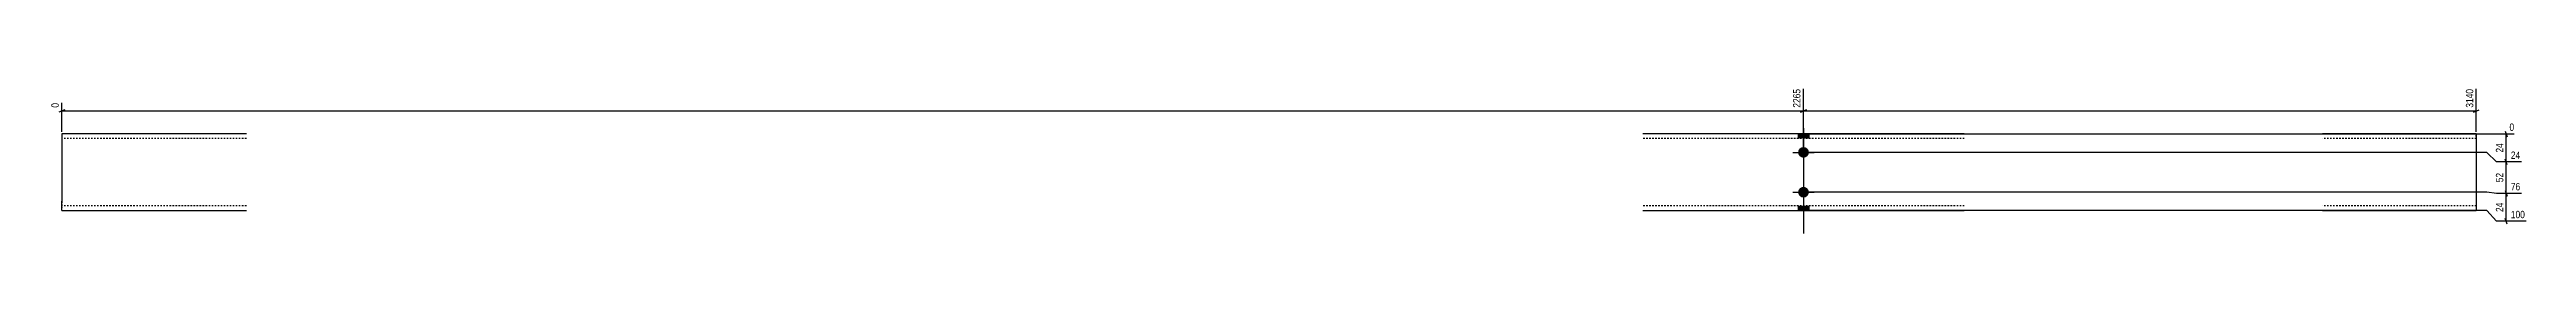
# Model space of a CAD drawing. Header units: millimetres. Extents: x 5 to 12417, y -5 to 199.
# Drawn here: x 9196 to 12417, y -5 to 186 of the extents above; entities that cross this region are included whole.
import ezdxf

# ---------------------------------------------------------------- set-up
doc = ezdxf.new("R2010")
doc.units = ezdxf.units.MM
doc.linetypes.add('DXK_LINE_DOT2', pattern=[3.9198, 1.9599, -1.9599])
doc.layers.add('MÅLSÆTNING', color=7, linetype='Continuous')
doc.layers.add('STÅL', color=7, linetype='Continuous')
doc.styles.add('Arial Narrow', font='ARIALN.TTF', dxfattribs={"height": 0.2})

msp = doc.modelspace()

# ---------------------------------------------------------------- hatches: boundary and pattern name
at = {"layer": 'STÅL', "linetype": 'Continuous'}
for points in [[(11483.6, 125.3), (11469.6, 125.3), (11469.6, 119.3), (11483.6, 119.3)], [(11483.6, 125.3), (11469.6, 125.3), (11469.6, 119.3), (11483.6, 119.3)], [(11476.6, 108.2, -1), (11476.6, 94.2, -1)], [(11476.6, 56.2, -1), (11476.6, 42.2, -1)], [(11483.6, 31.3), (11469.6, 31.3), (11469.6, 25.3), (11483.6, 25.3)], [(11483.6, 31.3), (11469.6, 31.3), (11469.6, 25.3), (11483.6, 25.3)]]:
    msp.add_hatch(color=3, dxfattribs=at).paths.add_polyline_path(points)

# ---------------------------------------------------------------- linework, layer by layer
at = {"layer": 'MÅLSÆTNING', "color": 7, "linetype": 'Continuous'}
for p, q in [((9211.6, 127.8), (9211.6, 165.6)), ((11476.6, 103.7), (11476.6, 183.9)), ((12351.6, 127.8), (12351.6, 183.9)), ((9215.4, 156.8), (9207.9, 153.8)), ((9211.6, 155.3), (11476.6, 155.3)), ((11472.9, 153.8), (11480.4, 156.8)), ((12347.9, 153.8), (12355.4, 156.8)), ((12388.9, 129), (12391.9, 121.5)), ((11479.1, 125.3), (12400.8, 125.3)), ((12365.4, 101.2), (11479.1, 101.2)), ((12377.9, 88.7), (12365.4, 101.2)), ((12390.4, 88.7), (12390.4, 125.3)), ((12410.5, 88.7), (12377.9, 88.7)), ((12391.9, 85), (12388.9, 92.5)), ((12365.4, 49.2), (11479.1, 49.2)), ((12377.9, 47.7), (12365.4, 49.2)), ((12410.5, 47.7), (12377.9, 47.7)), ((12388.9, 51.5), (12391.9, 44)), ((12365.4, 25.3), (11479.1, 25.3)), ((12377.9, 11.3), (12365.4, 25.3)), ((12416.6, 11.3), (12377.9, 11.3)), ((12391.9, 7.5), (12388.9, 15))]:
    msp.add_line(p, q, dxfattribs=at)
at = {"layer": 'STÅL', "color": 3, "linetype": 'Continuous'}
for p, q in [((11476.6, 132.8), (11476.6, -4.7)), ((11476.6, 132.8), (11476.6, -4.7)), ((11462.6, 101.2), (11490.6, 101.2)), ((11469.6, 125.3), (11469.6, 119.3)), ((11469.6, 125.3), (11469.6, 119.3)), ((11476.6, 115.2), (11476.6, 87.2)), ((11483.6, 125.3), (11483.6, 119.3)), ((11483.6, 125.3), (11483.6, 119.3)), ((11462.6, 49.2), (11490.6, 49.2)), ((11476.6, 63.2), (11476.6, 35.2)), ((11469.6, 31.3), (11469.6, 25.3)), ((11469.6, 31.3), (11469.6, 25.3)), ((11483.6, 31.3), (11483.6, 25.3)), ((11483.6, 31.3), (11483.6, 25.3))]:
    msp.add_line(p, q, dxfattribs=at)
at = {"layer": 'STÅL', "color": 2, "linetype": 'Continuous'}
for p, q in [((9211.6, 125.3), (9211.6, 113.3)), ((9451.6, 125.3), (9211.6, 125.3)), ((9211.6, 113.3), (9211.6, 37.3)), ((11685.6, 125.3), (11267.6, 125.3)), ((12351.6, 125.3), (12151.6, 125.3)), ((12351.6, 125.3), (12351.6, 124.3)), ((12351.6, 124.3), (12351.6, 113.3)), ((12351.6, 113.3), (12351.6, 37.3)), ((9211.6, 26.2), (9211.6, 37.3)), ((12351.6, 37.3), (12351.6, 25.3)), ((9211.6, 25.3), (9211.6, 26.2)), ((9211.6, 25.3), (9451.6, 25.3)), ((11267.6, 25.3), (11685.6, 25.3)), ((12151.6, 25.3), (12351.6, 25.3))]:
    msp.add_line(p, q, dxfattribs=at)
at = {"layer": 'STÅL', "color": 7, "linetype": 'DXK_LINE_DOT2'}
for p, q in [((9211.6, 125.3), (9211.6, 124.3)), ((9211.6, 124.3), (9211.6, 121.7)), ((9451.6, 119.3), (9211.6, 119.3)), ((11685.6, 119.3), (11267.6, 119.3)), ((12351.6, 119.3), (12151.6, 119.3)), ((12351.6, 121.7), (12351.6, 125.3)), ((9211.6, 37.3), (9211.6, 28.8)), ((9451.6, 31.3), (9211.6, 31.3)), ((11685.6, 31.3), (11267.6, 31.3)), ((12351.6, 31.3), (12151.6, 31.3))]:
    msp.add_line(p, q, dxfattribs=at)

# ---------------------------------------------------------------- next in the draw order: wipeouts: each hides what was drawn before it
at = {"color": 0, "linetype": 'Continuous'}
for points in [[(9209.6, 167.6), (9195.6, 167.6), (9195.6, 157.5), (9209.6, 157.5)], [(11474.6, 185.9), (11460.6, 185.9), (11460.6, 157.5), (11474.6, 157.5)]]:
    msp.add_wipeout(points, dxfattribs=at).dxf.layer = 'MÅLSÆTNING'
at = {"color": 0}
msp.add_wipeout([(12388.6, 115.1), (12374.6, 115.1), (12374.6, 98.9), (12388.6, 98.9)], dxfattribs=at).dxf.layer = 'MÅLSÆTNING'

# ---------------------------------------------------------------- next in the draw order: linework, layer by layer
at = {"layer": 'MÅLSÆTNING', "color": 7, "linetype": 'Continuous'}
for p, q in [((11476.6, 103.7), (11476.6, 183.9)), ((11480.4, 156.8), (11472.9, 153.8)), ((11476.6, 155.3), (12351.6, 155.3)), ((12365.4, 101.2), (11479.1, 101.2)), ((12377.9, 88.7), (12365.4, 101.2)), ((12410.5, 88.7), (12377.9, 88.7)), ((12391.9, 85), (12388.9, 92.5)), ((12390.4, 47.7), (12390.4, 88.7))]:
    msp.add_line(p, q, dxfattribs=at)

# ---------------------------------------------------------------- next in the draw order: texts
at = {"layer": 'MÅLSÆTNING', "color": 3, "linetype": 'Continuous', "style": 'Arial Narrow'}
for s, p in [('0', (9207.6, 159.5)), ('2265', (11472.6, 159.5))]:
    msp.add_text(s, height=9.54, rotation=90.0002, dxfattribs=at).set_placement(p)

# ---------------------------------------------------------------- next in the draw order: wipeouts: each hides what was drawn before it
at = {"color": 0, "linetype": 'Continuous'}
msp.add_wipeout([(12402.8, 127.3), (12402.8, 141.3), (12392.7, 141.3), (12392.7, 127.3)], dxfattribs=at).dxf.layer = 'MÅLSÆTNING'

# ---------------------------------------------------------------- next in the draw order: texts
at = {"layer": 'MÅLSÆTNING', "color": 3, "linetype": 'Continuous', "style": 'Arial Narrow'}
msp.add_text('0', height=9.54, dxfattribs=at).set_placement((12394.7, 129.3))
at = {"layer": 'MÅLSÆTNING', "color": 3, "style": 'Arial Narrow'}
msp.add_text('24', height=9.54, rotation=90.0002, dxfattribs=at).set_placement((12386.6, 100.9))

# ---------------------------------------------------------------- next in the draw order: wipeouts: each hides what was drawn before it
at = {"color": 0, "linetype": 'Continuous'}
msp.add_wipeout([(12349.6, 185.9), (12335.6, 185.9), (12335.6, 157.5), (12349.6, 157.5)], dxfattribs=at).dxf.layer = 'MÅLSÆTNING'
at = {"color": 0}
msp.add_wipeout([(12388.6, 76.3), (12374.6, 76.3), (12374.6, 60.2), (12388.6, 60.2)], dxfattribs=at).dxf.layer = 'MÅLSÆTNING'

# ---------------------------------------------------------------- next in the draw order: linework, layer by layer
at = {"layer": 'MÅLSÆTNING', "color": 7, "linetype": 'Continuous'}
for p, q in [((12365.4, 49.2), (11479.1, 49.2)), ((12377.9, 47.7), (12365.4, 49.2)), ((12410.5, 47.7), (12377.9, 47.7)), ((12388.9, 51.5), (12391.9, 44)), ((12390.4, 11.3), (12390.4, 47.7))]:
    msp.add_line(p, q, dxfattribs=at)

# ---------------------------------------------------------------- next in the draw order: texts
at = {"layer": 'MÅLSÆTNING', "color": 3, "linetype": 'Continuous', "style": 'Arial Narrow'}
msp.add_text('3140', height=9.54, rotation=90.0002, dxfattribs=at).set_placement((12347.6, 159.5))
at = {"layer": 'MÅLSÆTNING', "color": 3, "style": 'Arial Narrow'}
msp.add_text('52', height=9.54, rotation=90.0002, dxfattribs=at).set_placement((12386.6, 62.2))

# ---------------------------------------------------------------- next in the draw order: wipeouts: each hides what was drawn before it
at = {"color": 0, "linetype": 'Continuous'}
msp.add_wipeout([(12410.7, 90.7), (12410.7, 104.7), (12394.5, 104.7), (12394.5, 90.7)], dxfattribs=at).dxf.layer = 'MÅLSÆTNING'

# ---------------------------------------------------------------- next in the draw order: texts
at = {"layer": 'MÅLSÆTNING', "color": 3, "linetype": 'Continuous', "style": 'Arial Narrow'}
msp.add_text('24', height=9.54, dxfattribs=at).set_placement((12396.5, 92.7))

# ---------------------------------------------------------------- next in the draw order: wipeouts: each hides what was drawn before it
at = {"color": 0}
msp.add_wipeout([(12388.6, 37.6), (12374.6, 37.6), (12374.6, 21.4), (12388.6, 21.4)], dxfattribs=at).dxf.layer = 'MÅLSÆTNING'

# ---------------------------------------------------------------- next in the draw order: wipeouts: each hides what was drawn before it
at = {"color": 0, "linetype": 'Continuous'}
for points in [[(12410.7, 49.7), (12410.7, 63.7), (12394.5, 63.7), (12394.5, 49.7)], [(12416.8, 13.3), (12416.8, 27.3), (12394.5, 27.3), (12394.5, 13.3)]]:
    msp.add_wipeout(points, dxfattribs=at).dxf.layer = 'MÅLSÆTNING'

# ---------------------------------------------------------------- next in the draw order: texts
at = {"layer": 'MÅLSÆTNING', "color": 3, "style": 'Arial Narrow'}
msp.add_text('24', height=9.54, rotation=90.0002, dxfattribs=at).set_placement((12386.6, 23.4))
at = {"layer": 'MÅLSÆTNING', "color": 3, "linetype": 'Continuous', "style": 'Arial Narrow'}
for s, p in [('76', (12396.5, 51.7)), ('100', (12396.5, 15.3))]:
    msp.add_text(s, height=9.54, dxfattribs=at).set_placement(p)

doc.saveas('drawing.dxf')
